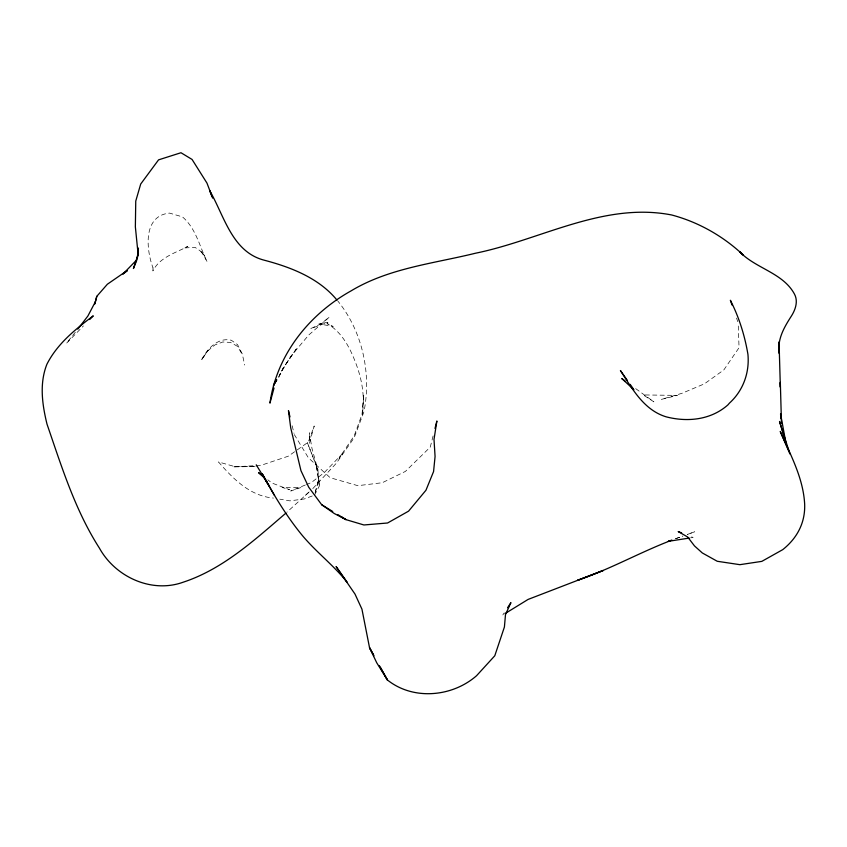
<?xml version="1.0" encoding="UTF-8"?>
<svg xmlns="http://www.w3.org/2000/svg" width="847" height="847" viewBox="0 0 847 847"><rect width="100%" height="100%" fill="white"/><g stroke="black" fill="none" stroke-linecap="round" stroke-linejoin="round"><path stroke-width="0.64" stroke-dasharray="4.24 3.18" d="M433.103 435.909L430.265 447.1L405.395 471.419L382.262 482.726L357.826 485.68L330.171 477.719L308.382 457.814L294.333 434.606M315.169 492.647L318.779 479.01L316.206 465.098L307.366 442.653L317.9 469.937L319.34 486.009L314.512 495.124M315.243 492.658L318.779 479.01L319.34 486.009L316.206 465.098L317.9 469.937L311.992 448.508L309.324 432.775L309.346 443.479L314.237 425.967L308.234 442.155L295.645 451.028M278.705 377.508L283.089 368.223L297.223 347.641L283.089 368.223L279.235 375.157M201.999 359.202L208.023 350.414L201.565 359.816C207.123 349.006 217.901 336.979 231.369 340.272L237.552 344.634L242.284 353.93L244.667 365.025M278.642 376.756L290.288 356.926L308.774 334.999L329.292 317.17L320.59 324.062L310.68 328.604L327.948 322.294L318.927 323.861L333.189 326.466L326.942 323.48C341.341 331.664 349.366 346.561 355.158 361.51C361.881 378.344 365.152 396.544 362.23 414.585L363.871 393.929L362.018 414.363L354.194 435.803L339.033 458.206L342.474 453.621L324.168 472.69L311.378 482.525L306.519 484.516M502.832 614.943L504.187 612.9M75.33 332.204L66.384 343.384L83.408 325.947M312.787 488.613L336.344 463.224L354.194 437.74L363.956 411.684C371.621 373.622 362.431 331.399 337.932 301.161M305.386 495.389L310.013 491.154L286.815 512.297M207.631 350.997L214.937 344.941L222.825 341.976L230.628 342.432L237.425 346.317L242.464 354.829L242.284 353.93M294.597 451.758L288.298 456.194L260.929 465.363L232.66 466.888L257.753 466.517M305.312 485.013L290.743 490.995L300.939 487.523L282.009 487.385L289.515 489.693L271.929 483.034L267.821 479.836M312.247 495.971L304.338 498.947L289.886 500.863L279.764 499.148M675.694 538.713L682.798 536.119M687.531 534.393L694.625 531.789L687.446 534.393M675.472 538.734L682.661 536.13M690.517 537.877L693.132 537.474L689.691 536.109M255.127 466.506L234.079 466.401L218.484 461.943C233.041 478.714 249.801 495.971 273.433 498.078M635.695 388.635L653.873 401.838L643.254 394.935L677.399 395.39L661.168 399.435L681.93 393.315L704.429 383.839L723.867 369.885L739.05 347.704L738.266 325.449M736.541 318.08L737.769 321.648M292.173 425.776L294.025 433.346M153.011 267.896L152.894 270.966C159.448 257.541 175.329 252.872 187.822 246.509L183.841 247.98L195.064 247.377L199.998 250.712L204.625 255.773L200.845 250.828L207.261 261.85C199.521 246.615 196.112 228.499 182.454 216.885L169.527 213.095C142.794 215.816 146.097 249.378 153.011 267.896"/><path stroke-width="1.27" d="M780.331 387.174L780.331 382.389L781.474 423.256M780.352 386.984L779.049 341.944L779.399 353.728C776.879 339.742 784.078 327.429 791.31 316.185C795.471 309.716 798.393 301.161 794.38 293.93C782.861 272.776 755.778 268.541 739.738 251.834L743.274 255.063C723.19 236.133 698.341 222.02 671.639 214.969C603.477 201.713 540.471 240.029 475.463 253.232C433.537 263.555 388.847 268.128 351.145 290.839C309.219 314.195 276.662 354.702 269.949 403.13L274.005 388.042M138.432 248.287L137.373 258.261M137.246 258.261L138.347 248.287M434.998 428.444L436.893 420.98L434.003 439.455L435.072 456.48L433.569 471.567L425.956 490.244L408.561 511.165L387.566 523.001L363.914 524.971L345.957 519.624L334.237 513.494L321.701 504.738L308.71 487.205L300.95 470.646L290.733 427.904L288.456 410.636L290.002 416.946M94.832 303.925L96.791 296.334L107.368 284.232L127.145 270.585M94.917 303.597L96.791 296.334M136.653 260.632L133.424 268.51L138.146 254.545L135.361 226.88L135.753 201.078L140.708 184.032L158.558 159.861L180.983 152.735L192.068 159.448L206.975 183.111L211.909 196.081M95.393 301.723L87.876 316.037L77.776 329.165M276.662 379.784L273.454 385.576L276.694 380.059M507.554 607.765L510.921 602.641L505.49 614.626L504.41 627.013L494.786 655.769L476.575 675.705C452.234 697.028 413.156 700.607 387.397 679.961L376.693 662.714L369.525 647.68L361.944 609.162L354.988 594.054L336.09 566.558L346.921 581.942C332.638 564.176 314.099 550.465 300.007 532.625C285.407 514.351 273.38 494.256 262.231 473.738L274.513 495.537M137.108 259.51L122.942 274.057L127.156 270.945M89.676 319.52L93.255 315.846C75.33 329.303 57.215 343.84 46.903 364.252C39.258 383.553 42.202 404.538 47.009 424.146C61.587 466.485 75.076 510.19 99.417 548.125C115.361 576.987 151.634 593.652 183.301 582.164C223.026 569.089 254.651 539.91 285.831 513.187M505.034 613.599L528.094 599.422L603.233 570.486L577.569 580.29C609.311 569.576 638.606 553.049 669.786 540.937M671.883 540.037L668.294 541.339L689.214 538.078M681.644 532.922L678.193 531.567L687.648 536.987L694.476 545.902L702.29 552.943L717.25 561.275L739.886 564.674L761.824 561.37L782.766 549.629C797.239 538.089 805.423 522.578 804.65 503.944C803.2 477.899 790.526 454.839 780.256 431.472L789.912 453.939L779.526 421.435L785.952 443.288L780.563 413.876L780.955 418.64M321.701 504.738L332.723 511.503M337.773 514.584L345.957 519.624L340.992 516.554M624.991 380.864L621.783 378.535L633.927 389.715M261.659 475.029L258.579 472.637L264.063 477.655L269.039 485.797L256.228 464.812M337.064 300.187C319.086 278.165 291.262 267.334 264.55 260.283C232.163 252.131 224.413 216.218 209.77 190.766L212.639 198.134M627.172 380.134L620.417 370.562C632.328 388.826 643.826 410.043 666.144 416.83C687.499 422.346 710.887 419.985 727.954 404.866L729.468 403.098C743.158 390.679 749.648 372.669 747.933 354.353C744.757 335.56 739.06 317.276 730.379 300.272L732.02 305.015M630.179 384.39L633.175 388.646M381.203 669.024L387.397 679.961L380.377 667.277M373.993 655.747L369.525 647.68L373.209 654.435M379.361 665.678L380.589 667.934"/></g></svg>
